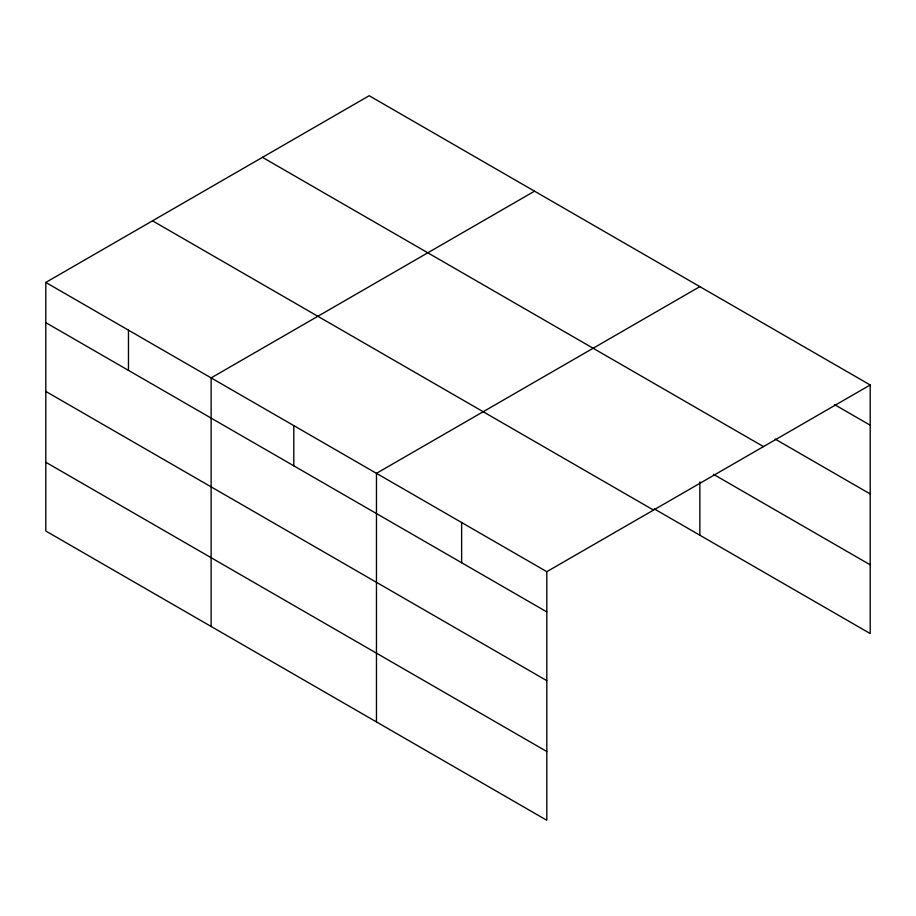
<?xml version="1.0" encoding="UTF-8"?>
<svg xmlns="http://www.w3.org/2000/svg" width="916" height="916" viewBox="0 0 916 916"><rect width="100%" height="100%" fill="white"/><g stroke="black" fill="none" stroke-linecap="round" stroke-linejoin="round"><path stroke-width="1.37" d="M546.806 680.668L546.806 571.687L45.8 282.437L45.8 531.017L546.806 820.278L546.806 680.668L45.8 391.418M654.207 508.861L870.2 633.563L870.2 384.983L369.194 95.722L45.8 282.437M534.532 191.181L211.127 377.896L211.127 626.475M699.858 286.628L376.465 473.343L376.465 721.923M546.806 571.687L870.2 384.983M834.407 404.529L870.2 425.196M775.154 439.085L870.2 493.953M262.48 157.346L763.475 446.596M713.438 474.293L870.2 564.806M152.525 220.825L653.52 510.075M45.8 322.65L546.806 611.899M45.8 462.259L546.806 751.509M699.858 481.896L699.858 535.219M461.63 522.521L461.63 562.733M293.796 425.619L293.796 465.832M128.469 330.161L128.469 370.373"/></g></svg>
